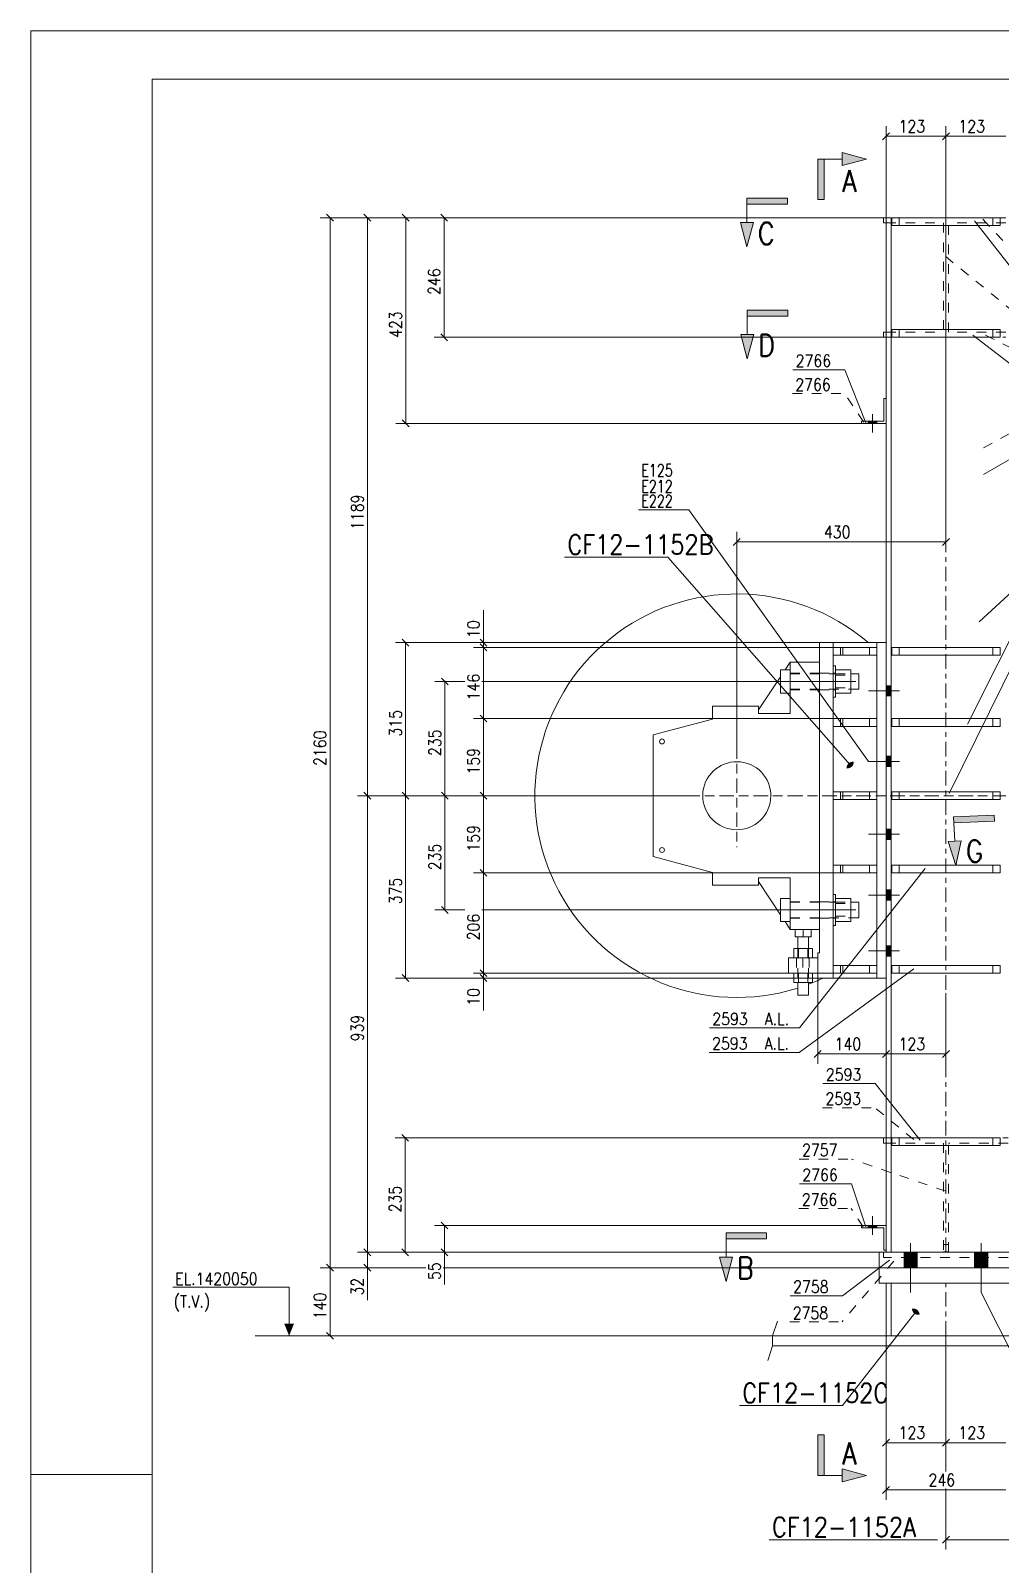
# Model space of a CAD drawing. Header units: millimetres. Extents: x 2 to 845, y 5 to 599.
# Drawn here: x 4 to 203.3, y 283.5 to 599 of the extents above; entities that cross this region are included whole.
import ezdxf

# ---------------------------------------------------------------- set-up
doc = ezdxf.new("R2010")
doc.units = ezdxf.units.MM
for name, pattern in [('XKITLINE00', [0]), ('XKITLINE02', [4, 2, -2]), ('XKITLINE03', [6, 3, -1, 1, -1]), ('XKITLINE06', [7, 3, -1, 2, -1])]:
    doc.linetypes.add(name, pattern=pattern)
for name, color, linetype, lineweight in [('Corte', 7, 'Continuous', 0), ('Cota', 4, 'Continuous', 0), ('Marca da peça', 2, 'Continuous', 0), ('Objeto gráfico', 3, 'Continuous', 0), ('Outro tipo de objeto', 7, 'Continuous', 0), ('Parafuso', 3, 'Continuous', 0), ('Peça', 2, 'Continuous', 0), ('Texto', 7, 'Continuous', 0), ('Texto do nível', 7, 'Continuous', 0)]:
    doc.layers.add(name, color=color, linetype=linetype, lineweight=lineweight)
doc.styles.add('ROMANS', font='ROMANS__.TTF')

msp = doc.modelspace()

# ---------------------------------------------------------------- hatches: boundary and pattern name
at = {"layer": 'Corte'}
for points in [[(167.1, 564.26), (165.85, 564.26), (165.85, 572.59)], [(167.1, 572.59), (167.1, 564.26), (165.85, 572.59)], [(175.85, 572.59), (170.85, 571.25), (170.85, 573.93)], [(151.24, 563.28), (151.24, 564.53), (159.58, 564.53)], [(159.58, 563.28), (151.24, 563.28), (159.58, 564.53)], [(151.24, 554.53), (149.9, 559.53), (152.58, 559.53)], [(151.3, 540.28), (151.3, 541.53), (159.63, 541.53)], [(159.63, 540.28), (151.3, 540.28), (159.63, 541.53)], [(151.3, 531.53), (149.96, 536.53), (152.64, 536.53)], [(193.8, 436.04), (193.74, 437.29), (202.07, 437.66)], [(202.12, 436.41), (193.8, 436.04), (202.07, 437.66)], [(194.19, 427.3), (192.63, 432.23), (195.3, 432.35)], [(146.94, 350.48), (146.94, 351.73), (155.28, 351.73)], [(155.28, 350.48), (146.94, 350.48), (155.28, 351.73)], [(146.94, 341.73), (145.6, 346.73), (148.28, 346.73)], [(167.1, 301.82), (165.85, 301.82), (165.85, 310.15)], [(167.1, 310.15), (167.1, 301.82), (165.85, 310.15)], [(175.85, 301.82), (170.85, 300.48), (170.85, 303.16)]]:
    msp.add_hatch(color=6, dxfattribs=at).paths.add_polyline_path(points, flags=17)
at = {"layer": 'Parafuso'}
for points in [[(177.95, 518.7), (177.95, 518.23), (176.15, 518.23), (176.15, 518.7)], [(177.95, 518.7), (177.95, 518.23), (176.15, 518.23), (176.15, 518.7)], [(176.15, 518.23), (176.15, 518.7), (177.95, 518.7), (177.95, 518.23)], [(176.15, 518.23), (176.15, 518.7), (177.95, 518.7), (177.95, 518.23)], [(179.85, 464.25), (180.92, 464.25), (180.92, 462.15), (179.85, 462.15)], [(179.85, 449.75), (180.92, 449.75), (180.92, 447.65), (179.85, 447.65)], [(179.85, 434.75), (180.92, 434.75), (180.92, 432.65), (179.85, 432.65)], [(179.85, 422.25), (180.92, 422.25), (180.92, 420.15), (179.85, 420.15)], [(179.85, 410.75), (180.92, 410.75), (180.92, 408.65), (179.85, 408.65)], [(177.95, 353.21), (177.95, 352.74), (176.15, 352.74), (176.15, 353.21)], [(177.95, 353.21), (177.95, 352.74), (176.15, 352.74), (176.15, 353.21)], [(176.15, 352.74), (176.15, 353.21), (177.95, 353.21), (177.95, 352.74)], [(176.15, 352.74), (176.15, 353.21), (177.95, 353.21), (177.95, 352.74)], [(186.25, 347.73), (186.25, 344.53), (183.55, 344.53), (183.55, 347.73)], [(200.75, 347.73), (200.75, 344.53), (198.05, 344.53), (198.05, 347.73)]]:
    msp.add_hatch(color=7, dxfattribs=at).paths.add_polyline_path(points, flags=17)
at = {"layer": 'Texto'}
for points in [[(173.21, 448.57), (173.21, 448.53), (173.21, 448.49), (173.2, 448.46), (173.2, 448.42), (173.19, 448.38), (173.19, 448.35), (173.18, 448.31), (173.17, 448.27), (173.16, 448.24), (173.15, 448.2), (173.14, 448.17), (173.13, 448.14), (173.12, 448.1), (173.11, 448.07), (173.09, 448.04), (173.08, 448.01), (173.06, 447.97), (173.05, 447.94), (173.03, 447.91), (173.01, 447.88), (172.99, 447.85), (172.98, 447.82), (172.96, 447.8), (172.94, 447.77), (172.91, 447.74), (172.89, 447.72), (172.87, 447.69), (172.85, 447.66), (172.82, 447.64), (172.8, 447.62), (172.77, 447.59), (172.75, 447.57), (172.72, 447.55), (172.69, 447.53), (172.66, 447.51), (172.64, 447.49), (172.61, 447.47), (172.58, 447.46), (172.55, 447.44), (172.52, 447.42), (172.49, 447.41), (172.46, 447.39), (172.42, 447.38), (172.39, 447.37), (172.36, 447.35), (172.32, 447.34), (172.29, 447.33), (172.26, 447.32), (172.22, 447.32), (172.19, 447.31), (172.15, 447.3), (172.12, 447.29), (172.08, 447.29), (172.05, 447.29), (172.01, 447.28), (171.97, 447.28), (171.94, 447.28), (171.9, 447.28), (171.86, 447.28), (171.82, 447.28), (171.79, 447.28), (171.75, 447.28), (171.71, 447.29), (171.71, 447.33), (171.71, 447.36), (171.72, 447.4), (171.72, 447.44), (171.73, 447.47), (171.73, 447.51), (171.74, 447.55), (171.75, 447.58), (171.75, 447.62), (171.76, 447.65), (171.77, 447.69), (171.78, 447.72), (171.79, 447.76), (171.81, 447.79), (171.82, 447.82), (171.83, 447.86), (171.85, 447.89), (171.86, 447.92), (171.88, 447.95), (171.9, 447.98), (171.91, 448.01), (171.93, 448.04), (171.95, 448.07), (171.97, 448.1), (171.99, 448.12), (172.01, 448.15), (172.03, 448.18), (172.06, 448.2), (172.08, 448.23), (172.1, 448.25), (172.13, 448.28), (172.15, 448.3), (172.18, 448.32), (172.21, 448.34), (172.23, 448.36), (172.26, 448.38), (172.29, 448.4), (172.32, 448.42), (172.35, 448.44), (172.38, 448.46), (172.41, 448.47), (172.44, 448.49), (172.47, 448.5), (172.5, 448.51), (172.54, 448.53), (172.57, 448.54), (172.6, 448.55), (172.64, 448.56), (172.67, 448.57), (172.7, 448.58), (172.74, 448.59), (172.77, 448.59), (172.81, 448.6), (172.84, 448.6), (172.88, 448.61), (172.92, 448.61), (172.95, 448.61), (172.99, 448.62), (173.03, 448.62), (173.06, 448.62), (173.1, 448.61), (173.14, 448.61), (173.18, 448.61), (173.21, 448.61)], [(185.2, 336.12), (185.24, 336.12), (185.28, 336.12), (185.32, 336.13), (185.35, 336.13), (185.39, 336.13), (185.43, 336.13), (185.46, 336.13), (185.5, 336.13), (185.54, 336.13), (185.57, 336.13), (185.61, 336.12), (185.64, 336.12), (185.68, 336.11), (185.71, 336.1), (185.75, 336.1), (185.78, 336.09), (185.82, 336.08), (185.85, 336.07), (185.88, 336.06), (185.92, 336.05), (185.95, 336.03), (185.98, 336.02), (186.01, 336.01), (186.04, 335.99), (186.07, 335.98), (186.1, 335.96), (186.13, 335.94), (186.16, 335.92), (186.19, 335.9), (186.22, 335.88), (186.24, 335.86), (186.27, 335.84), (186.3, 335.82), (186.32, 335.8), (186.35, 335.77), (186.37, 335.75), (186.39, 335.73), (186.42, 335.7), (186.44, 335.67), (186.46, 335.65), (186.48, 335.62), (186.5, 335.59), (186.52, 335.56), (186.54, 335.53), (186.56, 335.5), (186.57, 335.47), (186.59, 335.44), (186.61, 335.41), (186.62, 335.38), (186.64, 335.34), (186.65, 335.31), (186.66, 335.28), (186.67, 335.24), (186.68, 335.21), (186.69, 335.17), (186.7, 335.14), (186.71, 335.1), (186.72, 335.07), (186.73, 335.03), (186.73, 334.99), (186.74, 334.95), (186.74, 334.92), (186.74, 334.88), (186.71, 334.87), (186.67, 334.87), (186.63, 334.86), (186.59, 334.86), (186.56, 334.86), (186.52, 334.86), (186.48, 334.86), (186.45, 334.86), (186.41, 334.86), (186.37, 334.86), (186.34, 334.86), (186.3, 334.87), (186.27, 334.87), (186.23, 334.88), (186.2, 334.88), (186.16, 334.89), (186.13, 334.9), (186.09, 334.91), (186.06, 334.92), (186.03, 334.93), (186, 334.94), (185.96, 334.95), (185.93, 334.97), (185.9, 334.98), (185.87, 335), (185.84, 335.01), (185.81, 335.03), (185.78, 335.05), (185.75, 335.07), (185.72, 335.08), (185.69, 335.1), (185.67, 335.13), (185.64, 335.15), (185.61, 335.17), (185.59, 335.19), (185.56, 335.21), (185.54, 335.24), (185.52, 335.26), (185.49, 335.29), (185.47, 335.32), (185.45, 335.34), (185.43, 335.37), (185.41, 335.4), (185.39, 335.43), (185.37, 335.46), (185.35, 335.49), (185.34, 335.52), (185.32, 335.55), (185.31, 335.58), (185.29, 335.61), (185.28, 335.65), (185.26, 335.68), (185.25, 335.71), (185.24, 335.75), (185.23, 335.78), (185.22, 335.82), (185.21, 335.85), (185.2, 335.89), (185.19, 335.92), (185.19, 335.96), (185.18, 336), (185.18, 336.03), (185.17, 336.07), (185.17, 336.11)]]:
    msp.add_hatch(color=4, dxfattribs=at).paths.add_polyline_path(points, flags=17)
at = {"layer": 'Texto do nível'}
msp.add_hatch(color=7, dxfattribs=at).paths.add_polyline_path([(57.13, 330.53), (56.13, 333.03), (58.13, 333.03)], flags=17)

# ---------------------------------------------------------------- linework, layer by layer
at = {"layer": 'Corte', "color": 6, "linetype": 'XKITLINE00', "lineweight": 0}
for p, q in [((165.85, 572.59), (170.85, 572.59)), ((165.85, 572.59), (165.85, 564.26)), ((167.1, 564.26), (167.1, 572.59)), ((175.85, 572.59), (170.85, 573.93)), ((170.85, 573.93), (170.85, 571.25)), ((175.85, 572.59), (170.85, 571.25)), ((151.24, 564.53), (159.58, 564.53)), ((151.24, 564.53), (151.24, 559.53)), ((159.58, 563.28), (151.24, 563.28)), ((159.58, 564.53), (159.58, 563.28)), ((165.85, 564.26), (167.1, 564.26)), ((149.9, 559.53), (152.58, 559.53)), ((151.24, 554.53), (149.9, 559.53)), ((151.24, 554.53), (152.58, 559.53)), ((151.3, 541.53), (159.63, 541.53)), ((151.3, 541.53), (151.3, 536.53)), ((159.63, 540.28), (151.3, 540.28)), ((159.63, 541.53), (159.63, 540.28)), ((149.96, 536.53), (152.64, 536.53)), ((151.3, 531.53), (149.96, 536.53)), ((151.3, 531.53), (152.64, 536.53)), ((193.74, 437.29), (202.07, 437.66)), ((193.74, 437.29), (193.97, 432.29)), ((202.12, 436.41), (193.8, 436.04)), ((202.07, 437.66), (202.12, 436.41)), ((192.63, 432.23), (195.3, 432.35)), ((194.19, 427.3), (192.63, 432.23)), ((194.19, 427.3), (195.3, 432.35)), ((146.94, 351.73), (155.28, 351.73)), ((146.94, 351.73), (146.94, 346.73)), ((155.28, 350.48), (146.94, 350.48)), ((155.28, 351.73), (155.28, 350.48)), ((145.6, 346.73), (148.28, 346.73)), ((146.94, 341.73), (145.6, 346.73)), ((146.94, 341.73), (148.28, 346.73)), ((165.85, 301.82), (165.85, 310.15)), ((165.85, 310.15), (167.1, 310.15)), ((167.1, 310.15), (167.1, 301.82)), ((175.85, 301.82), (170.85, 303.16)), ((170.85, 300.48), (170.85, 303.16)), ((165.85, 301.82), (170.85, 301.82)), ((175.85, 301.82), (170.85, 300.48))]:
    msp.add_line(p, q, dxfattribs=at)
at = {"layer": 'Cota', "color": 7, "linetype": 'XKITLINE00', "lineweight": 0}
for p, q in [((180.56, 577.99), (179.14, 576.57)), ((179.85, 560.53), (179.85, 579.33)), ((192.86, 577.99), (191.44, 576.57)), ((192.86, 577.99), (191.44, 576.57)), ((192.15, 560.53), (192.15, 579.33)), ((192.15, 560.53), (192.15, 579.33)), ((179.85, 577.28), (192.15, 577.28)), ((192.15, 577.28), (204.45, 577.28)), ((179.35, 560.53), (63.48, 560.53)), ((64.82, 561.24), (66.23, 559.82)), ((65.53, 344.53), (65.53, 560.53)), ((179.35, 560.53), (71.16, 560.53)), ((72.5, 561.24), (73.92, 559.82)), ((73.21, 441.63), (73.21, 560.53)), ((179.35, 560.53), (79.04, 560.53)), ((80.38, 561.24), (81.79, 559.82)), ((81.09, 518.23), (81.09, 560.53)), ((179.35, 560.53), (86.95, 560.53)), ((88.29, 561.24), (89.71, 559.82)), ((89, 535.93), (89, 560.53)), ((192.15, 560.53), (192.15, 491.84)), ((88.29, 536.64), (89.71, 535.22)), ((179.35, 535.93), (86.95, 535.93)), ((174.77, 518.23), (79.04, 518.23)), ((80.38, 518.94), (81.79, 517.52)), ((149.15, 452.2), (149.15, 495.89)), ((149.86, 494.55), (148.44, 493.13)), ((149.15, 493.84), (192.15, 493.84)), ((192.86, 494.55), (191.44, 493.13)), ((97.07, 473.13), (97.07, 479.77)), ((97.07, 473.13), (97.07, 479.77)), ((80.34, 473.84), (81.76, 472.42)), ((96.37, 473.84), (97.78, 472.42)), ((166.15, 473.13), (79, 473.13)), ((81.05, 441.63), (81.05, 473.13)), ((166.15, 473.13), (95.02, 473.13)), ((168.95, 472.13), (95.02, 472.13)), ((168.95, 472.13), (95.02, 472.13)), ((96.37, 472.84), (97.78, 471.42)), ((96.37, 472.84), (97.78, 471.42)), ((97.07, 472.13), (97.07, 473.13)), ((97.07, 457.5), (97.07, 472.13)), ((93.27, 465.13), (87.09, 465.13)), ((88.43, 465.84), (89.85, 464.42)), ((89.14, 441.63), (89.14, 465.13)), ((173.65, 465.13), (96.77, 465.13)), ((168.95, 457.5), (95.02, 457.5)), ((168.95, 457.5), (95.02, 457.5)), ((96.37, 458.21), (97.78, 456.8)), ((96.37, 458.21), (97.78, 456.8)), ((97.07, 441.63), (97.07, 457.5)), ((72.5, 442.34), (73.92, 440.92)), ((72.5, 442.34), (73.92, 440.92)), ((80.34, 442.34), (81.76, 440.92)), ((80.34, 442.34), (81.76, 440.92)), ((88.43, 442.34), (89.85, 440.92)), ((88.43, 442.34), (89.85, 440.92)), ((96.37, 442.34), (97.78, 440.92)), ((96.37, 442.34), (97.78, 440.92)), ((138.58, 441.63), (71.16, 441.63)), ((138.58, 441.63), (71.16, 441.63)), ((73.21, 347.73), (73.21, 441.63)), ((138.58, 441.63), (79, 441.63)), ((138.58, 441.63), (79, 441.63)), ((81.05, 404.13), (81.05, 441.63)), ((138.58, 441.63), (87.09, 441.63)), ((138.58, 441.63), (87.09, 441.63)), ((89.14, 418.13), (89.14, 441.63)), ((138.58, 441.63), (95.02, 441.63)), ((138.58, 441.63), (95.02, 441.63)), ((97.07, 425.76), (97.07, 441.63)), ((96.37, 426.46), (97.78, 425.05)), ((96.37, 426.46), (97.78, 425.05)), ((168.95, 425.76), (95.02, 425.76)), ((168.95, 425.76), (95.02, 425.76)), ((97.07, 405.13), (97.07, 425.76)), ((93.27, 418.13), (87.09, 418.13)), ((88.43, 418.84), (89.85, 417.42)), ((173.65, 418.13), (96.77, 418.13)), ((165.8, 404.13), (79, 404.13)), ((80.34, 404.84), (81.76, 403.42)), ((168.95, 405.13), (95.02, 405.13)), ((168.95, 405.13), (95.02, 405.13)), ((165.8, 404.13), (95.02, 404.13)), ((96.37, 405.84), (97.78, 404.42)), ((96.37, 405.84), (97.78, 404.42)), ((96.37, 404.84), (97.78, 403.42)), ((97.07, 404.13), (97.07, 405.13)), ((97.07, 404.13), (97.07, 397.48)), ((97.07, 404.13), (97.07, 397.48)), ((165.8, 404.13), (165.8, 386.51)), ((179.85, 400.99), (179.85, 386.51)), ((179.85, 400.99), (179.85, 386.51)), ((192.15, 400.99), (192.15, 386.51)), ((166.51, 389.22), (165.09, 387.8)), ((165.8, 388.51), (179.85, 388.51)), ((180.56, 389.22), (179.14, 387.8)), ((180.56, 389.22), (179.14, 387.8)), ((179.85, 388.51), (192.15, 388.51)), ((192.86, 389.22), (191.44, 387.8)), ((179.35, 371.26), (78.94, 371.26)), ((80.28, 371.97), (81.7, 370.55)), ((80.99, 347.73), (80.99, 371.26)), ((88.35, 353.92), (89.77, 352.51)), ((174.77, 353.21), (87.01, 353.21)), ((89.06, 347.73), (89.06, 353.21)), ((178.4, 347.73), (71.16, 347.73)), ((178.4, 347.73), (71.16, 347.73)), ((72.5, 348.44), (73.92, 347.02)), ((72.5, 348.44), (73.92, 347.02)), ((73.21, 344.53), (73.21, 347.73)), ((178.4, 347.73), (78.94, 347.73)), ((80.28, 348.44), (81.7, 347.02)), ((178.4, 347.73), (87.01, 347.73)), ((88.35, 348.44), (89.77, 347.02)), ((89.06, 347.73), (89.06, 341.08)), ((89.06, 347.73), (89.06, 341.08)), ((85.26, 344.53), (63.48, 344.53)), ((85.26, 344.53), (63.48, 344.53)), ((64.82, 345.24), (66.23, 343.82)), ((64.82, 345.24), (66.23, 343.82)), ((65.53, 330.53), (65.53, 344.53)), ((85.26, 344.53), (71.16, 344.53)), ((72.5, 345.24), (73.92, 343.82)), ((73.21, 344.53), (73.21, 337.88)), ((73.21, 344.53), (73.21, 337.88)), ((178.4, 344.53), (88.76, 344.53)), ((178.4, 344.53), (88.76, 344.53)), ((178.4, 344.53), (88.76, 344.53)), ((156.51, 330.53), (63.48, 330.53)), ((64.82, 331.24), (66.23, 329.82)), ((179.85, 330.53), (179.85, 296.82)), ((179.85, 330.53), (179.85, 306.55)), ((192.15, 330.53), (192.15, 306.55)), ((192.15, 330.53), (192.15, 306.55)), ((192.15, 330.53), (192.15, 302.62)), ((180.56, 309.26), (179.14, 307.85)), ((192.86, 309.26), (191.44, 307.85)), ((192.86, 309.26), (191.44, 307.85)), ((179.85, 308.55), (192.15, 308.55)), ((192.15, 308.55), (204.45, 308.55)), ((180.56, 299.53), (179.14, 298.11)), ((179.85, 298.82), (204.45, 298.82)), ((192.15, 299.12), (192.15, 286.59)), ((192.86, 289.3), (191.44, 287.89)), ((192.15, 288.59), (282.15, 288.59))]:
    msp.add_line(p, q, dxfattribs=at)
at = {"layer": 'Cota', "color": 3}
for p in [(179.85, 577.28), (192.15, 577.28), (192.15, 577.28), (65.53, 560.53), (73.21, 560.53), (81.09, 560.53), (89, 560.53), (89, 535.93), (81.09, 518.23), (149.15, 493.84), (192.15, 493.84), (81.05, 473.13), (97.07, 473.13), (97.07, 472.13), (97.07, 472.13), (89.14, 465.13), (97.07, 457.5), (97.07, 457.5), (73.21, 441.63), (73.21, 441.63), (81.05, 441.63), (81.05, 441.63), (89.14, 441.63), (89.14, 441.63), (97.07, 441.63), (97.07, 441.63), (97.07, 425.76), (97.07, 425.76), (89.14, 418.13), (81.05, 404.13), (97.07, 405.13), (97.07, 405.13), (97.07, 404.13), (165.8, 388.51), (179.85, 388.51), (179.85, 388.51), (192.15, 388.51), (80.99, 371.26), (89.06, 353.21), (73.21, 347.73), (73.21, 347.73), (80.99, 347.73), (89.06, 347.73), (65.53, 344.53), (65.53, 344.53), (73.21, 344.53), (65.53, 330.53), (179.85, 308.55), (192.15, 308.55), (192.15, 308.55), (179.85, 298.82), (192.15, 288.59)]:
    msp.add_point(p, dxfattribs=at)
at = {"layer": 'Marca da peça', "color": 7, "linetype": 'XKITLINE00', "lineweight": 0}
for p, q in [((198.02, 559.85), (212.14, 541.76)), ((197.69, 536.36), (211.84, 525.42)), ((160.66, 529.25), (171.4, 529.25)), ((175.66, 518.34), (171.4, 529.25)), ((199.87, 507.7), (211.79, 514.61)), ((198.99, 477.4), (209.24, 486.86)), ((196.62, 456.37), (209.16, 481.34)), ((192.84, 442.09), (209.37, 475.69)), ((187.91, 426.66), (162.03, 393.87)), ((185.55, 405.99), (161.99, 388.82)), ((143.52, 393.87), (162.03, 393.87)), ((143.48, 388.82), (161.99, 388.82)), ((166.87, 382.42), (177.61, 382.42)), ((186.89, 370.75), (177.61, 382.42)), ((162.03, 361.78), (172.77, 361.78)), ((175.72, 352.93), (172.77, 361.78)), ((180.58, 346.1), (170.89, 338.79)), ((160.14, 338.79), (170.89, 338.79))]:
    msp.add_line(p, q, dxfattribs=at)
at = {"layer": 'Marca da peça', "color": 7, "linetype": 'XKITLINE02', "lineweight": 0}
for p, q in [((199.73, 560.21), (212.25, 546.88)), ((192.12, 552.53), (212.08, 536.25)), ((200.3, 536.39), (212.06, 530.38)), ((160.58, 524.34), (171.32, 524.34)), ((175.25, 518.49), (171.32, 524.34)), ((199.89, 513.19), (211.84, 519.77)), ((166.79, 377.46), (177.53, 377.46)), ((185.56, 370.92), (177.53, 377.46)), ((161.97, 366.9), (172.71, 366.9)), ((192.11, 360.29), (172.71, 366.9)), ((161.93, 356.72), (172.67, 356.72)), ((175.17, 352.95), (172.67, 356.72)), ((181.43, 345.87), (170.79, 333.38)), ((160.05, 333.38), (170.79, 333.38))]:
    msp.add_line(p, q, dxfattribs=at)
at = {"layer": 'Objeto gráfico', "color": 7, "linetype": 'XKITLINE06', "lineweight": 0}
for p, q in [((149.15, 452.2), (149.15, 431.06)), ((138.58, 441.63), (159.72, 441.63)), ((159.72, 441.63), (204.45, 441.63))]:
    msp.add_line(p, q, dxfattribs=at)
at = {"layer": 'Objeto gráfico', "color": 7, "linetype": 'XKITLINE00', "lineweight": 0}
for p, q in [((156.51, 330.53), (157.51, 333.53)), ((156.51, 330.53), (50.14, 330.53)), ((156.51, 328.49), (155.51, 325.49)), ((156.51, 330.53), (156.51, 328.49))]:
    msp.add_line(p, q, dxfattribs=at)
at = {"layer": 'Objeto gráfico', "color": 1, "linetype": 'XKITLINE00', "lineweight": 0}
for p, q in [((314.11, 330.53), (156.51, 330.53)), ((314.11, 328.49), (156.51, 328.49))]:
    msp.add_line(p, q, dxfattribs=at)
at = {"layer": 'Outro tipo de objeto', "color": 7, "linetype": 'XKITLINE00', "lineweight": 0}
for p, q in [((4, 599), (845, 599)), ((4.04, 599), (4.04, 5.04))]:
    msp.add_line(p, q, dxfattribs=at)
at = {"layer": 'Outro tipo de objeto', "color": 6, "linetype": 'XKITLINE00', "lineweight": 0}
for q in [(29, 15), (835, 589)]:
    msp.add_line((29, 589), q, dxfattribs=at)
at = {"layer": 'Outro tipo de objeto', "color": 2, "linetype": 'XKITLINE00', "lineweight": 0}
msp.add_line((4, 302), (29, 302), dxfattribs=at)
at = {"layer": 'Parafuso', "color": 7, "linetype": 'XKITLINE00', "lineweight": 0}
for p, q in [((176.15, 518.7), (176.15, 518.23)), ((176.15, 518.7), (176.15, 518.23)), ((176.15, 518.7), (176.15, 518.23)), ((176.15, 518.7), (176.15, 518.23)), ((177.05, 520.13), (177.05, 516.32)), ((177.05, 520.13), (177.05, 516.32)), ((177.05, 520.13), (177.05, 516.32)), ((177.05, 520.13), (177.05, 516.32)), ((177.95, 518.7), (177.95, 518.23)), ((177.95, 518.7), (177.95, 518.23)), ((177.95, 518.7), (177.95, 518.23)), ((177.95, 518.7), (177.95, 518.23)), ((179.85, 464.25), (180.92, 464.25)), ((176.26, 463.2), (182.61, 463.2)), ((179.85, 462.15), (180.92, 462.15)), ((176.26, 448.7), (182.61, 448.7)), ((179.85, 449.75), (180.92, 449.75)), ((179.85, 447.65), (180.92, 447.65)), ((176.26, 433.7), (182.61, 433.7)), ((179.85, 434.75), (180.92, 434.75)), ((179.85, 432.65), (180.92, 432.65)), ((176.26, 421.2), (182.61, 421.2)), ((179.85, 422.25), (180.92, 422.25)), ((179.85, 420.15), (180.92, 420.15)), ((179.85, 410.75), (180.92, 410.75)), ((176.26, 409.7), (182.61, 409.7)), ((179.85, 408.65), (180.92, 408.65)), ((177.05, 355.12), (177.05, 351.31)), ((177.05, 355.12), (177.05, 351.31)), ((177.05, 355.12), (177.05, 351.31)), ((177.05, 355.12), (177.05, 351.31)), ((176.15, 353.21), (176.15, 352.74)), ((176.15, 353.21), (176.15, 352.74)), ((176.15, 353.21), (176.15, 352.74)), ((176.15, 353.21), (176.15, 352.74)), ((177.95, 353.21), (177.95, 352.74)), ((177.95, 353.21), (177.95, 352.74)), ((177.95, 353.21), (177.95, 352.74)), ((177.95, 353.21), (177.95, 352.74)), ((183.55, 347.73), (183.55, 344.53)), ((184.9, 349.61), (184.9, 339.45)), ((186.25, 347.73), (186.25, 344.53)), ((198.05, 347.73), (198.05, 344.53)), ((199.4, 349.61), (199.4, 339.45)), ((200.75, 347.73), (200.75, 344.53))]:
    msp.add_line(p, q, dxfattribs=at)
at = {"layer": 'Parafuso', "color": 7, "linetype": 'XKITLINE02', "lineweight": 0}
for p, q in [((160.15, 466.83), (166.15, 466.83)), ((160.15, 466.83), (166.15, 466.83)), ((160.15, 466.83), (166.15, 466.83)), ((160.15, 466.83), (166.15, 466.83)), ((160.15, 465.13), (168.95, 465.13)), ((160.15, 465.13), (168.95, 465.13)), ((160.15, 465.13), (168.95, 465.13)), ((160.15, 465.13), (168.95, 465.13)), ((166.15, 466.83), (168.95, 466.83)), ((166.15, 466.83), (168.95, 466.83)), ((166.15, 466.83), (168.95, 466.83)), ((166.15, 466.83), (168.95, 466.83)), ((179.85, 464.25), (180.92, 464.25)), ((179.85, 464.25), (180.92, 464.25)), ((179.85, 464.25), (180.92, 464.25)), ((160.15, 463.43), (166.15, 463.43)), ((160.15, 463.43), (166.15, 463.43)), ((160.15, 463.43), (166.15, 463.43)), ((160.15, 463.43), (166.15, 463.43)), ((166.15, 463.43), (168.95, 463.43)), ((166.15, 463.43), (168.95, 463.43)), ((166.15, 463.43), (168.95, 463.43)), ((166.15, 463.43), (168.95, 463.43)), ((176.26, 463.2), (182.61, 463.2)), ((176.26, 463.2), (182.61, 463.2)), ((176.26, 463.2), (182.61, 463.2)), ((179.85, 462.15), (180.92, 462.15)), ((179.85, 462.15), (180.92, 462.15)), ((179.85, 462.15), (180.92, 462.15)), ((176.26, 448.7), (182.61, 448.7)), ((176.26, 448.7), (182.61, 448.7)), ((176.26, 448.7), (182.61, 448.7)), ((179.85, 449.75), (180.92, 449.75)), ((179.85, 449.75), (180.92, 449.75)), ((179.85, 449.75), (180.92, 449.75)), ((179.85, 447.65), (180.92, 447.65)), ((179.85, 447.65), (180.92, 447.65)), ((179.85, 447.65), (180.92, 447.65)), ((176.26, 433.7), (182.61, 433.7)), ((176.26, 433.7), (182.61, 433.7)), ((176.26, 433.7), (182.61, 433.7)), ((179.85, 434.75), (180.92, 434.75)), ((179.85, 434.75), (180.92, 434.75)), ((179.85, 434.75), (180.92, 434.75)), ((179.85, 432.65), (180.92, 432.65)), ((179.85, 432.65), (180.92, 432.65)), ((179.85, 432.65), (180.92, 432.65)), ((160.15, 419.83), (166.15, 419.83)), ((160.15, 419.83), (166.15, 419.83)), ((160.15, 419.83), (166.15, 419.83)), ((160.15, 419.83), (166.15, 419.83)), ((166.15, 419.83), (168.95, 419.83)), ((166.15, 419.83), (168.95, 419.83)), ((166.15, 419.83), (168.95, 419.83)), ((166.15, 419.83), (168.95, 419.83)), ((176.26, 421.2), (182.61, 421.2)), ((176.26, 421.2), (182.61, 421.2)), ((176.26, 421.2), (182.61, 421.2)), ((179.85, 422.25), (180.92, 422.25)), ((179.85, 422.25), (180.92, 422.25)), ((179.85, 422.25), (180.92, 422.25)), ((179.85, 420.15), (180.92, 420.15)), ((179.85, 420.15), (180.92, 420.15)), ((179.85, 420.15), (180.92, 420.15)), ((160.15, 418.13), (168.95, 418.13)), ((160.15, 418.13), (168.95, 418.13)), ((160.15, 418.13), (168.95, 418.13)), ((160.15, 418.13), (168.95, 418.13)), ((160.15, 416.43), (166.15, 416.43)), ((160.15, 416.43), (166.15, 416.43)), ((160.15, 416.43), (166.15, 416.43)), ((160.15, 416.43), (166.15, 416.43)), ((166.15, 416.43), (168.95, 416.43)), ((166.15, 416.43), (168.95, 416.43)), ((166.15, 416.43), (168.95, 416.43)), ((166.15, 416.43), (168.95, 416.43)), ((179.85, 410.75), (180.92, 410.75)), ((179.85, 410.75), (180.92, 410.75)), ((179.85, 410.75), (180.92, 410.75)), ((161.46, 408.28), (161.46, 405.13)), ((161.46, 408.28), (161.46, 405.13)), ((162.76, 408.28), (162.76, 405.13)), ((162.76, 408.28), (162.76, 405.13)), ((164.06, 408.28), (164.06, 405.13)), ((164.06, 408.28), (164.06, 405.13)), ((176.26, 409.7), (182.61, 409.7)), ((176.26, 409.7), (182.61, 409.7)), ((176.26, 409.7), (182.61, 409.7)), ((179.85, 408.65), (180.92, 408.65)), ((179.85, 408.65), (180.92, 408.65)), ((179.85, 408.65), (180.92, 408.65)), ((183.55, 347.73), (183.55, 344.53)), ((183.55, 347.73), (183.55, 344.53)), ((183.55, 347.73), (183.55, 344.53)), ((184.9, 349.61), (184.9, 339.45)), ((184.9, 349.61), (184.9, 339.45)), ((184.9, 349.61), (184.9, 339.45)), ((186.25, 347.73), (186.25, 344.53)), ((186.25, 347.73), (186.25, 344.53)), ((186.25, 347.73), (186.25, 344.53)), ((198.05, 347.73), (198.05, 344.53)), ((198.05, 347.73), (198.05, 344.53)), ((198.05, 347.73), (198.05, 344.53)), ((199.4, 349.61), (199.4, 339.45)), ((199.4, 349.61), (199.4, 339.45)), ((199.4, 349.61), (199.4, 339.45)), ((200.75, 347.73), (200.75, 344.53)), ((200.75, 347.73), (200.75, 344.53)), ((200.75, 347.73), (200.75, 344.53))]:
    msp.add_line(p, q, dxfattribs=at)
at = {"layer": 'Peça', "color": 4, "linetype": 'XKITLINE00', "lineweight": 0}
for p, q in [((179.35, 560.53), (179.85, 560.53)), ((179.35, 560.53), (179.35, 559.46)), ((179.35, 559.46), (179.85, 559.46)), ((180.92, 560.53), (179.85, 560.53)), ((179.85, 560.53), (179.85, 347.73)), ((181.02, 560.53), (180.92, 560.53)), ((180.92, 560.53), (180.92, 347.73)), ((181.02, 560.53), (203.28, 560.53)), ((181.02, 560.53), (181.02, 558.93)), ((181.02, 558.93), (203.28, 558.93)), ((203.28, 558.93), (203.28, 560.53)), ((203.28, 560.53), (204.45, 560.53)), ((179.35, 537), (179.85, 537)), ((179.35, 537), (179.35, 535.93)), ((181.02, 537.53), (203.28, 537.53)), ((181.02, 537.53), (181.02, 535.93)), ((203.28, 535.93), (203.28, 537.53)), ((179.35, 535.93), (179.85, 535.93)), ((181.02, 535.93), (203.28, 535.93)), ((179.38, 523.31), (179.38, 518.7)), ((179.38, 523.31), (179.85, 523.31)), ((174.77, 518.7), (174.77, 518.23)), ((174.77, 518.7), (179.38, 518.7)), ((174.77, 518.23), (179.85, 518.23)), ((166.15, 409.33), (166.15, 473.13)), ((166.15, 473.13), (168.95, 473.13)), ((168.95, 473.13), (177.95, 473.13)), ((168.95, 473.13), (168.95, 404.13)), ((168.95, 472.13), (177.95, 472.13)), ((168.95, 470.53), (177.95, 470.53)), ((170.95, 470.53), (170.95, 472.13)), ((177.95, 473.13), (179.85, 473.13)), ((177.95, 473.13), (177.95, 404.13)), ((177.95, 472.13), (177.95, 470.53)), ((203.28, 472.13), (181.02, 472.13)), ((181.02, 470.53), (181.02, 472.13)), ((203.28, 470.53), (181.02, 470.53)), ((203.28, 472.13), (203.28, 470.53)), ((160.15, 467.51), (158.15, 467.51)), ((158.15, 467.51), (158.15, 462.75)), ((168.95, 468.33), (169.42, 468.33)), ((169.43, 461.93), (169.42, 468.33)), ((169.42, 467.51), (169.42, 466.35)), ((172.6, 467.51), (169.42, 467.51)), ((172.6, 462.75), (172.6, 467.51)), ((158.15, 465.13), (160.15, 465.13)), ((169.42, 466.72), (169.42, 466.72)), ((169.42, 465.13), (172.6, 465.13)), ((172.6, 466.72), (174.28, 466.72)), ((174.28, 466.72), (174.28, 463.54)), ((158.15, 462.75), (160.15, 462.75)), ((168.95, 461.93), (169.43, 461.93)), ((169.42, 462.75), (172.6, 462.75)), ((172.6, 463.54), (174.28, 463.54)), ((168.95, 457.5), (177.95, 457.5)), ((170.95, 455.9), (170.95, 457.5)), ((177.95, 457.5), (177.95, 455.9)), ((181.02, 457.5), (203.28, 457.5)), ((181.02, 457.5), (181.02, 455.9)), ((203.28, 455.9), (203.28, 457.5)), ((168.95, 455.9), (177.95, 455.9)), ((181.02, 455.9), (203.28, 455.9)), ((168.95, 442.43), (177.95, 442.43)), ((170.95, 440.83), (170.95, 442.43)), ((177.95, 442.43), (177.95, 440.83)), ((181.02, 442.43), (203.28, 442.43)), ((181.02, 442.43), (181.02, 440.83)), ((203.28, 440.83), (203.28, 442.43)), ((168.95, 440.83), (177.95, 440.83)), ((181.02, 440.83), (203.28, 440.83)), ((168.95, 427.35), (177.95, 427.35)), ((170.95, 425.75), (170.95, 427.35)), ((177.95, 427.35), (177.95, 425.75)), ((181.02, 427.36), (203.28, 427.36)), ((181.02, 427.36), (181.02, 425.76)), ((203.28, 425.76), (203.28, 427.36)), ((168.95, 425.75), (177.95, 425.75)), ((181.02, 425.76), (203.28, 425.76)), ((160.15, 420.51), (158.15, 420.51)), ((158.15, 420.51), (158.15, 415.75)), ((168.95, 421.33), (169.42, 421.33)), ((169.43, 414.93), (169.42, 421.33)), ((169.42, 420.51), (169.42, 419.35)), ((172.6, 420.51), (169.42, 420.51)), ((169.42, 419.72), (169.42, 419.72)), ((172.6, 415.75), (172.6, 420.51)), ((172.6, 419.72), (174.28, 419.72)), ((174.28, 419.72), (174.28, 416.54)), ((158.15, 418.13), (160.15, 418.13)), ((169.42, 418.13), (172.6, 418.13)), ((172.6, 416.54), (174.28, 416.54)), ((158.15, 415.75), (160.15, 415.75)), ((161.13, 414.13), (161.13, 412.63)), ((162.8, 414.13), (162.8, 412.63)), ((164.47, 414.13), (164.47, 412.63)), ((168.95, 414.93), (169.43, 414.93)), ((169.42, 415.75), (172.6, 415.75)), ((160.88, 408.28), (160.88, 410.18)), ((160.88, 410.18), (164.73, 410.18)), ((161.13, 412.63), (164.47, 412.63)), ((161.69, 412.63), (161.69, 410.18)), ((161.84, 410.18), (161.84, 408.28)), ((163.76, 410.18), (163.76, 408.28)), ((163.91, 412.63), (163.91, 410.18)), ((164.73, 408.28), (164.73, 410.18)), ((159.8, 408.28), (159.8, 405.13)), ((165.8, 408.28), (159.8, 408.28)), ((165.8, 404.13), (165.8, 409.33)), ((165.8, 409.33), (166.15, 409.33)), ((159.8, 405.13), (165.8, 405.13)), ((160.88, 403.23), (160.88, 405.13)), ((161.84, 405.13), (161.84, 403.23)), ((163.76, 405.13), (163.76, 403.23)), ((164.73, 403.23), (164.73, 405.13)), ((168.95, 404.13), (165.8, 404.13)), ((168.95, 406.73), (177.95, 406.73)), ((168.95, 405.13), (177.95, 405.13)), ((177.95, 404.13), (168.95, 404.13)), ((170.95, 405.13), (170.95, 406.73)), ((177.95, 406.73), (177.95, 405.13)), ((179.85, 404.13), (177.95, 404.13)), ((203.28, 406.73), (181.02, 406.73)), ((181.02, 405.13), (181.02, 406.73)), ((203.28, 405.13), (181.02, 405.13)), ((203.28, 406.73), (203.28, 405.13)), ((160.88, 403.23), (164.73, 403.23)), ((161.69, 403.23), (161.69, 400.63)), ((163.91, 403.23), (163.91, 400.63)), ((163.91, 400.63), (161.69, 400.63)), ((179.35, 371.26), (179.85, 371.26)), ((179.35, 371.26), (179.35, 370.19)), ((179.35, 370.19), (179.85, 370.19)), ((181.02, 371.26), (203.28, 371.26)), ((181.02, 371.26), (181.02, 369.66)), ((181.02, 369.66), (203.28, 369.66)), ((203.28, 369.66), (203.28, 371.26)), ((174.77, 353.21), (179.85, 353.21)), ((174.77, 353.21), (174.77, 352.74)), ((174.77, 352.74), (179.38, 352.74)), ((179.38, 352.74), (179.38, 348.13)), ((178.4, 347.73), (205.9, 347.73)), ((178.4, 347.73), (178.4, 344.53)), ((179.85, 348.13), (179.38, 348.13)), ((178.4, 344.53), (205.9, 344.53)), ((178.4, 344.53), (178.4, 341.33)), ((178.4, 344.53), (205.9, 344.53)), ((178.4, 341.33), (205.9, 341.33)), ((179.85, 341.33), (179.85, 330.53)), ((180.92, 341.33), (180.92, 330.53)), ((204.45, 330.53), (179.85, 330.53))]:
    msp.add_line(p, q, dxfattribs=at)
at = {"layer": 'Peça', "color": 7, "linetype": 'XKITLINE02', "lineweight": 0}
for p, q in [((179.85, 560.53), (204.45, 560.53)), ((204.45, 560.53), (179.85, 560.53)), ((179.85, 347.73), (179.85, 560.53)), ((179.85, 559.46), (191.63, 559.46)), ((180.92, 560.53), (180.92, 347.73)), ((203.28, 560.53), (180.92, 560.53)), ((181.02, 558.93), (181.02, 560.53)), ((181.02, 560.53), (203.28, 560.53)), ((181.02, 560.53), (181.02, 559.46)), ((181.02, 559.46), (181.02, 560.53)), ((181.02, 559.46), (181.02, 560.53)), ((181.02, 558.93), (203.28, 558.93)), ((182.52, 558.93), (182.52, 560.53)), ((182.52, 558.93), (182.52, 560.53)), ((182.52, 559.46), (182.52, 560.53)), ((182.52, 559.46), (182.52, 560.53)), ((191.63, 559.46), (191.63, 537)), ((192.68, 537), (192.68, 559.46)), ((204.45, 559.46), (192.68, 559.46)), ((201.78, 560.53), (201.78, 558.93)), ((201.78, 558.93), (201.78, 560.53)), ((201.78, 559.46), (201.78, 560.53)), ((201.78, 559.46), (201.78, 560.53)), ((203.28, 560.53), (203.28, 558.93)), ((203.28, 559.46), (203.28, 560.53)), ((203.28, 559.46), (203.28, 560.53)), ((203.28, 560.53), (203.28, 559.46)), ((179.85, 537), (191.63, 537)), ((181.02, 535.93), (181.02, 537.53)), ((181.02, 537.53), (203.28, 537.53)), ((181.02, 537), (181.02, 535.93)), ((181.02, 535.93), (181.02, 537)), ((182.52, 535.93), (182.52, 537.53)), ((182.52, 535.93), (182.52, 537.53)), ((182.52, 535.93), (182.52, 537)), ((182.52, 535.93), (182.52, 537)), ((204.45, 537), (192.68, 537)), ((201.78, 537.53), (201.78, 535.93)), ((201.78, 535.93), (201.78, 537.53)), ((201.78, 535.93), (201.78, 537)), ((201.78, 535.93), (201.78, 537)), ((203.28, 537.53), (203.28, 535.93)), ((203.28, 535.93), (203.28, 537)), ((203.28, 535.93), (203.28, 537)), ((203.28, 537), (203.28, 535.93)), ((179.85, 535.93), (204.45, 535.93)), ((181.02, 535.93), (203.28, 535.93)), ((179.85, 523.31), (179.38, 523.31)), ((179.38, 523.31), (179.38, 518.7)), ((179.85, 518.23), (179.85, 523.31)), ((179.85, 523.31), (179.85, 518.23)), ((179.38, 518.7), (174.77, 518.7)), ((174.77, 518.7), (174.77, 518.23)), ((174.77, 518.23), (179.85, 518.23)), ((168.95, 404.13), (168.95, 473.13)), ((168.95, 472.13), (168.95, 470.53)), ((170.45, 470.53), (170.45, 472.13)), ((176.45, 470.53), (176.45, 472.13)), ((177.95, 473.13), (177.95, 404.13)), ((179.85, 473.13), (179.85, 404.13)), ((181.02, 470.53), (181.02, 472.13)), ((203.28, 472.13), (181.02, 472.13)), ((181.02, 470.53), (181.02, 472.13)), ((181.02, 472.13), (203.28, 472.13)), ((203.28, 472.13), (181.02, 472.13)), ((181.02, 472.13), (181.02, 470.53)), ((203.28, 470.53), (181.02, 470.53)), ((203.28, 470.53), (181.02, 470.53)), ((203.28, 470.53), (181.02, 470.53)), ((182.52, 470.53), (182.52, 472.13)), ((182.52, 470.53), (182.52, 472.13)), ((182.52, 470.53), (182.52, 472.13)), ((182.52, 470.53), (182.52, 472.13)), ((201.78, 470.53), (201.78, 472.13)), ((201.78, 472.13), (201.78, 470.53)), ((201.78, 470.53), (201.78, 472.13)), ((201.78, 470.53), (201.78, 472.13)), ((203.28, 470.53), (203.28, 472.13)), ((203.28, 472.13), (203.28, 470.53)), ((203.28, 470.53), (203.28, 472.13)), ((160.15, 462.75), (160.15, 467.51)), ((168.95, 468.33), (168.95, 468.33)), ((168.95, 468.33), (168.95, 461.93)), ((160.15, 466.72), (169.42, 466.72)), ((168.95, 466.83), (169.42, 466.83)), ((169.42, 466.72), (172.6, 466.72)), ((169.42, 466.43), (172.6, 466.43)), ((169.42, 466.35), (169.42, 462.75)), ((169.42, 463.83), (172.6, 463.83)), ((160.15, 463.54), (172.6, 463.54)), ((168.95, 463.43), (169.42, 463.43)), ((169.42, 462.75), (169.42, 462.75)), ((168.95, 457.5), (168.95, 455.9)), ((170.45, 455.9), (170.45, 457.5)), ((176.45, 455.9), (176.45, 457.5)), ((203.28, 457.5), (181.02, 457.5)), ((181.02, 457.5), (181.02, 455.9)), ((181.02, 455.9), (181.02, 457.5)), ((181.02, 457.5), (203.28, 457.5)), ((181.02, 455.9), (181.02, 457.5)), ((181.02, 457.5), (203.28, 457.5)), ((182.52, 455.9), (182.52, 457.5)), ((182.52, 455.9), (182.52, 457.5)), ((182.52, 455.9), (182.52, 457.5)), ((182.52, 455.9), (182.52, 457.5)), ((201.78, 455.9), (201.78, 457.5)), ((201.78, 455.9), (201.78, 457.5)), ((201.78, 455.9), (201.78, 457.5)), ((201.78, 457.5), (201.78, 455.9)), ((203.28, 455.9), (203.28, 457.5)), ((203.28, 455.9), (203.28, 457.5)), ((203.28, 457.5), (203.28, 455.9)), ((181.02, 455.9), (203.28, 455.9)), ((203.28, 455.9), (181.02, 455.9)), ((181.02, 455.9), (203.28, 455.9)), ((168.95, 442.43), (168.95, 440.83)), ((170.45, 440.83), (170.45, 442.43)), ((176.45, 440.83), (176.45, 442.43)), ((203.28, 442.43), (181.02, 442.43)), ((181.02, 442.43), (181.02, 440.83)), ((181.02, 440.83), (181.02, 442.43)), ((181.02, 442.43), (203.28, 442.43)), ((181.02, 440.83), (181.02, 442.43)), ((181.02, 442.43), (203.28, 442.43)), ((182.52, 440.83), (182.52, 442.43)), ((182.52, 440.83), (182.52, 442.43)), ((182.52, 440.83), (182.52, 442.43)), ((182.52, 440.83), (182.52, 442.43)), ((201.78, 440.83), (201.78, 442.43)), ((201.78, 440.83), (201.78, 442.43)), ((201.78, 440.83), (201.78, 442.43)), ((201.78, 442.43), (201.78, 440.83)), ((203.28, 440.83), (203.28, 442.43)), ((203.28, 440.83), (203.28, 442.43)), ((203.28, 442.43), (203.28, 440.83)), ((181.02, 440.83), (203.28, 440.83)), ((203.28, 440.83), (181.02, 440.83)), ((181.02, 440.83), (203.28, 440.83)), ((168.95, 427.35), (168.95, 425.75)), ((170.45, 425.75), (170.45, 427.35)), ((176.45, 425.75), (176.45, 427.35)), ((181.02, 425.76), (181.02, 427.36)), ((181.02, 427.36), (203.28, 427.36)), ((181.02, 425.76), (181.02, 427.36)), ((181.02, 427.36), (203.28, 427.36)), ((203.28, 427.36), (181.02, 427.36)), ((181.02, 427.36), (181.02, 425.76)), ((182.52, 425.76), (182.52, 427.36)), ((182.52, 425.76), (182.52, 427.36)), ((182.52, 425.76), (182.52, 427.36)), ((182.52, 425.76), (182.52, 427.36)), ((201.78, 425.76), (201.78, 427.36)), ((201.78, 427.36), (201.78, 425.76)), ((201.78, 425.76), (201.78, 427.36)), ((201.78, 425.76), (201.78, 427.36)), ((203.28, 425.76), (203.28, 427.36)), ((203.28, 427.36), (203.28, 425.76)), ((203.28, 425.76), (203.28, 427.36)), ((203.28, 425.76), (181.02, 425.76)), ((181.02, 425.76), (203.28, 425.76)), ((181.02, 425.76), (203.28, 425.76)), ((160.15, 415.75), (160.15, 420.51)), ((160.15, 419.72), (169.42, 419.72)), ((168.95, 421.33), (168.95, 421.33)), ((168.95, 421.33), (168.95, 414.93)), ((168.95, 419.83), (169.42, 419.83)), ((169.42, 419.72), (172.6, 419.72)), ((160.15, 416.54), (172.6, 416.54)), ((168.95, 416.43), (169.42, 416.43)), ((169.42, 419.43), (172.6, 419.43)), ((169.42, 419.35), (169.42, 415.75)), ((169.42, 416.83), (172.6, 416.83)), ((161.13, 414.13), (164.47, 414.13)), ((169.42, 415.75), (169.42, 415.75)), ((161.69, 410.18), (161.69, 403.23)), ((163.91, 410.18), (163.91, 403.23)), ((160.88, 408.28), (164.73, 408.28)), ((165.8, 408.28), (165.8, 405.13)), ((164.73, 405.13), (160.88, 405.13)), ((168.95, 406.73), (168.95, 405.13)), ((170.45, 405.13), (170.45, 406.73)), ((176.45, 405.13), (176.45, 406.73)), ((179.85, 404.13), (179.85, 404.13)), ((179.85, 404.13), (179.85, 404.13)), ((203.28, 406.73), (181.02, 406.73)), ((181.02, 406.73), (181.02, 405.13)), ((181.02, 405.13), (181.02, 406.73)), ((203.28, 406.73), (181.02, 406.73)), ((181.02, 405.13), (181.02, 406.73)), ((181.02, 406.73), (203.28, 406.73)), ((203.28, 405.13), (181.02, 405.13)), ((203.28, 405.13), (181.02, 405.13)), ((203.28, 405.13), (181.02, 405.13)), ((182.52, 405.13), (182.52, 406.73)), ((182.52, 405.13), (182.52, 406.73)), ((182.52, 405.13), (182.52, 406.73)), ((182.52, 405.13), (182.52, 406.73)), ((201.78, 405.13), (201.78, 406.73)), ((201.78, 405.13), (201.78, 406.73)), ((201.78, 405.13), (201.78, 406.73)), ((201.78, 406.73), (201.78, 405.13)), ((203.28, 405.13), (203.28, 406.73)), ((203.28, 405.13), (203.28, 406.73)), ((203.28, 406.73), (203.28, 405.13)), ((179.85, 371.26), (204.95, 371.26)), ((179.85, 370.19), (191.63, 370.19)), ((181.02, 369.66), (181.02, 371.26)), ((181.02, 371.26), (203.28, 371.26)), ((181.02, 371.26), (181.02, 370.19)), ((181.02, 370.19), (181.02, 371.26)), ((181.02, 369.66), (203.28, 369.66)), ((182.52, 369.66), (182.52, 371.26)), ((182.52, 369.66), (182.52, 371.26)), ((182.52, 371.26), (182.52, 370.19)), ((191.63, 370.19), (191.63, 347.73)), ((192.68, 347.83), (192.68, 370.19)), ((204.95, 370.19), (192.68, 370.19)), ((201.78, 371.26), (201.78, 369.66)), ((201.78, 369.66), (201.78, 371.26)), ((201.78, 371.26), (201.78, 370.19)), ((203.28, 371.26), (203.28, 369.66)), ((203.28, 371.26), (203.28, 370.19)), ((203.28, 370.19), (203.28, 371.26)), ((174.77, 352.74), (174.77, 353.21)), ((174.77, 353.21), (179.85, 353.21)), ((179.38, 352.74), (174.77, 352.74)), ((179.38, 348.13), (179.38, 352.74)), ((179.85, 353.21), (179.85, 348.13)), ((179.85, 353.21), (179.85, 348.13)), ((205.9, 347.73), (178.4, 347.73)), ((178.4, 347.73), (178.4, 344.53)), ((191.63, 347.73), (179.35, 347.73)), ((179.35, 347.73), (179.35, 346.66)), ((179.85, 348.13), (179.38, 348.13)), ((179.85, 347.73), (204.45, 347.73)), ((179.85, 347.73), (204.45, 347.73)), ((191.63, 349.33), (192.68, 349.33)), ((191.63, 347.83), (192.68, 347.83)), ((192.68, 347.83), (191.63, 347.83)), ((191.63, 347.83), (192.68, 347.83)), ((191.63, 347.83), (192.68, 347.83)), ((192.68, 347.83), (192.68, 347.73)), ((192.68, 347.73), (192.68, 347.83)), ((192.68, 347.83), (192.68, 347.83)), ((204.95, 347.73), (192.68, 347.73)), ((205.9, 344.53), (178.4, 344.53)), ((204.95, 346.66), (179.35, 346.66)), ((204.45, 341.33), (179.85, 341.33))]:
    msp.add_line(p, q, dxfattribs=at)
at = {"layer": 'Peça', "color": 7, "linetype": 'XKITLINE03', "lineweight": 0}
for p, q in [((192.15, 347.73), (192.15, 560.53)), ((192.15, 330.53), (192.15, 341.33))]:
    msp.add_line(p, q, dxfattribs=at)
at = {"layer": 'Peça', "color": 1, "linetype": 'XKITLINE00', "lineweight": 0}
for p, q in [((159.08, 467.51), (160.15, 469.13)), ((160.15, 458.53), (160.15, 469.13)), ((160.15, 469.13), (166.15, 469.13)), ((153.65, 459.28), (158.15, 466.1)), ((144.15, 457.39), (144.15, 460.03)), ((144.15, 460.03), (153.65, 460.03)), ((153.65, 460.03), (153.65, 458.53)), ((153.65, 458.53), (160.15, 458.53)), ((131.95, 454.13), (144.15, 457.39)), ((131.95, 429.13), (131.95, 454.13)), ((144.15, 425.86), (131.95, 429.13)), ((144.15, 423.23), (144.15, 425.86)), ((153.65, 423.23), (144.15, 423.23)), ((160.15, 424.73), (153.65, 424.73)), ((153.65, 424.73), (153.65, 423.23)), ((158.15, 417.16), (153.65, 423.98)), ((160.15, 414.13), (160.15, 424.73)), ((160.15, 414.13), (159.08, 415.75)), ((166.15, 414.13), (160.15, 414.13))]:
    msp.add_line(p, q, dxfattribs=at)
for centre, radius, start, end in [((149.15, 441.63), 41.5, 49.5174, 287.6211), ((133.78, 452.8), 0.5, 135, 315), ((133.78, 452.8), 0.5, 315, 135), ((149.15, 441.63), 7, 342, 162), ((149.15, 441.63), 7, 162, 342), ((133.78, 430.46), 0.5, 135, 315), ((133.78, 430.46), 0.5, 315, 135), ((149.15, 441.63), 41.5, 290.8681, 295.1282)]:
    msp.add_arc(centre, radius, start, end, dxfattribs=at)
at = {"layer": 'Texto', "color": 7, "linetype": 'XKITLINE00', "lineweight": 0}
for p, q in [((128.92, 500.42), (139.28, 500.42)), ((176.26, 448.7), (139.28, 500.42)), ((199.4, 339.45), (213.39, 311.62))]:
    msp.add_line(p, q, dxfattribs=at)
at = {"layer": 'Texto', "color": 4, "linetype": 'XKITLINE00', "lineweight": 0}
for p, q in [((113.75, 490.69), (134.97, 490.69)), ((172.46, 447.95), (134.97, 490.69)), ((185.96, 335.49), (170.9, 316.19)), ((149.68, 316.19), (170.9, 316.19)), ((155.79, 288.59), (190.39, 288.59))]:
    msp.add_line(p, q, dxfattribs=at)
at = {"layer": 'Texto do nível', "color": 7, "linetype": 'XKITLINE00', "lineweight": 0}
for p, q in [((56.31, 340.51), (33.2, 340.51)), ((57.13, 340.51), (56.31, 340.51)), ((57.13, 330.53), (57.13, 340.51))]:
    msp.add_line(p, q, dxfattribs=at)

# ---------------------------------------------------------------- texts
at = {"layer": 'Corte', "color": 4, "style": 'ROMANS', "width": 0.85}
for s, p in [('A', (170.85, 565.84)), ('C', (153.49, 555.03)), ('D', (153.55, 532.03)), ('B', (149.19, 342.23)), ('A', (170.85, 304.07))]:
    msp.add_text(s, height=4.5, dxfattribs=at).set_placement(p)
msp.add_text('G', height=4.5, rotation=2.5497, dxfattribs=at).set_placement((196.41, 427.9))
at = {"layer": 'Cota', "color": 3, "style": 'ROMANS', "width": 0.85}
for s, p in [('123', (182.42, 578.08)), ('123', (194.72, 578.08)), ('430', (167.07, 494.64)), ('140', (169.25, 389.31)), ('123', (182.42, 389.31)), ('123', (182.42, 309.35)), ('123', (194.72, 309.35)), ('246', (188.57, 299.62))]:
    msp.add_text(s, height=2.5, dxfattribs=at).set_placement(p)
for s, p in [('246', (88.2, 544.65)), ('423', (80.29, 535.8)), ('1189', (72.41, 496.31)), ('10', (96.27, 474.07)), ('146', (96.27, 461.24)), ('315', (80.25, 453.8)), ('2160', (64.73, 447.76)), ('235', (88.34, 449.8)), ('159', (96.27, 445.99)), ('159', (96.27, 430.12)), ('235', (88.34, 426.3)), ('375', (80.25, 419.3)), ('206', (96.27, 411.87)), ('10', (96.27, 398.42)), ('939', (72.41, 391.1)), ('235', (80.19, 355.92)), ('55', (88.26, 342.02)), ('32', (72.41, 338.82)), ('140', (64.73, 333.95))]:
    msp.add_text(s, height=2.5, rotation=90.0002, dxfattribs=at).set_placement(p)
at = {"layer": 'Marca da peça', "color": 4, "style": 'ROMANS', "width": 0.85}
for s, p in [('2766', (161.26, 529.85)), ('2766', (161.18, 524.94)), ('2593', (144.12, 394.47)), ('A.L.', (154.91, 394.47)), ('2593', (144.08, 389.42)), ('A.L.', (154.87, 389.42)), ('2593', (167.47, 383.02)), ('2593', (167.39, 378.06)), ('2757', (162.57, 367.5)), ('2766', (162.63, 362.38)), ('2766', (162.53, 357.32)), ('2758', (160.74, 339.39)), ('2758', (160.65, 333.98))]:
    msp.add_text(s, height=2.5, dxfattribs=at).set_placement(p)
at = {"layer": 'Texto', "color": 3, "style": 'ROMANS'}
for s, width, p in [('E125', 0.765, (129.52, 507.32)), ('E212', 0.765, (129.52, 504.02)), ('E222', 0.765, (129.52, 501.02)), ('(T.V.)', 0.85, (33.4, 336.35))]:
    msp.add_text(s, height=2.5, dxfattribs=dict(at, width=width)).set_placement(p)
at = {"layer": 'Texto', "color": 4, "style": 'ROMANS', "width": 0.85}
for s, p in [('CF12-1152B', (114.35, 491.29)), ('CF12-1152C', (150.28, 316.79)), ('CF12-1152A', (156.39, 289.19))]:
    msp.add_text(s, height=4, dxfattribs=at).set_placement(p)
at = {"layer": 'Texto do nível', "color": 3, "style": 'ROMANS', "width": 0.85}
msp.add_text('EL.1420050', height=2.5, dxfattribs=at).set_placement((33.7, 341.01))

doc.saveas('drawing.dxf')
